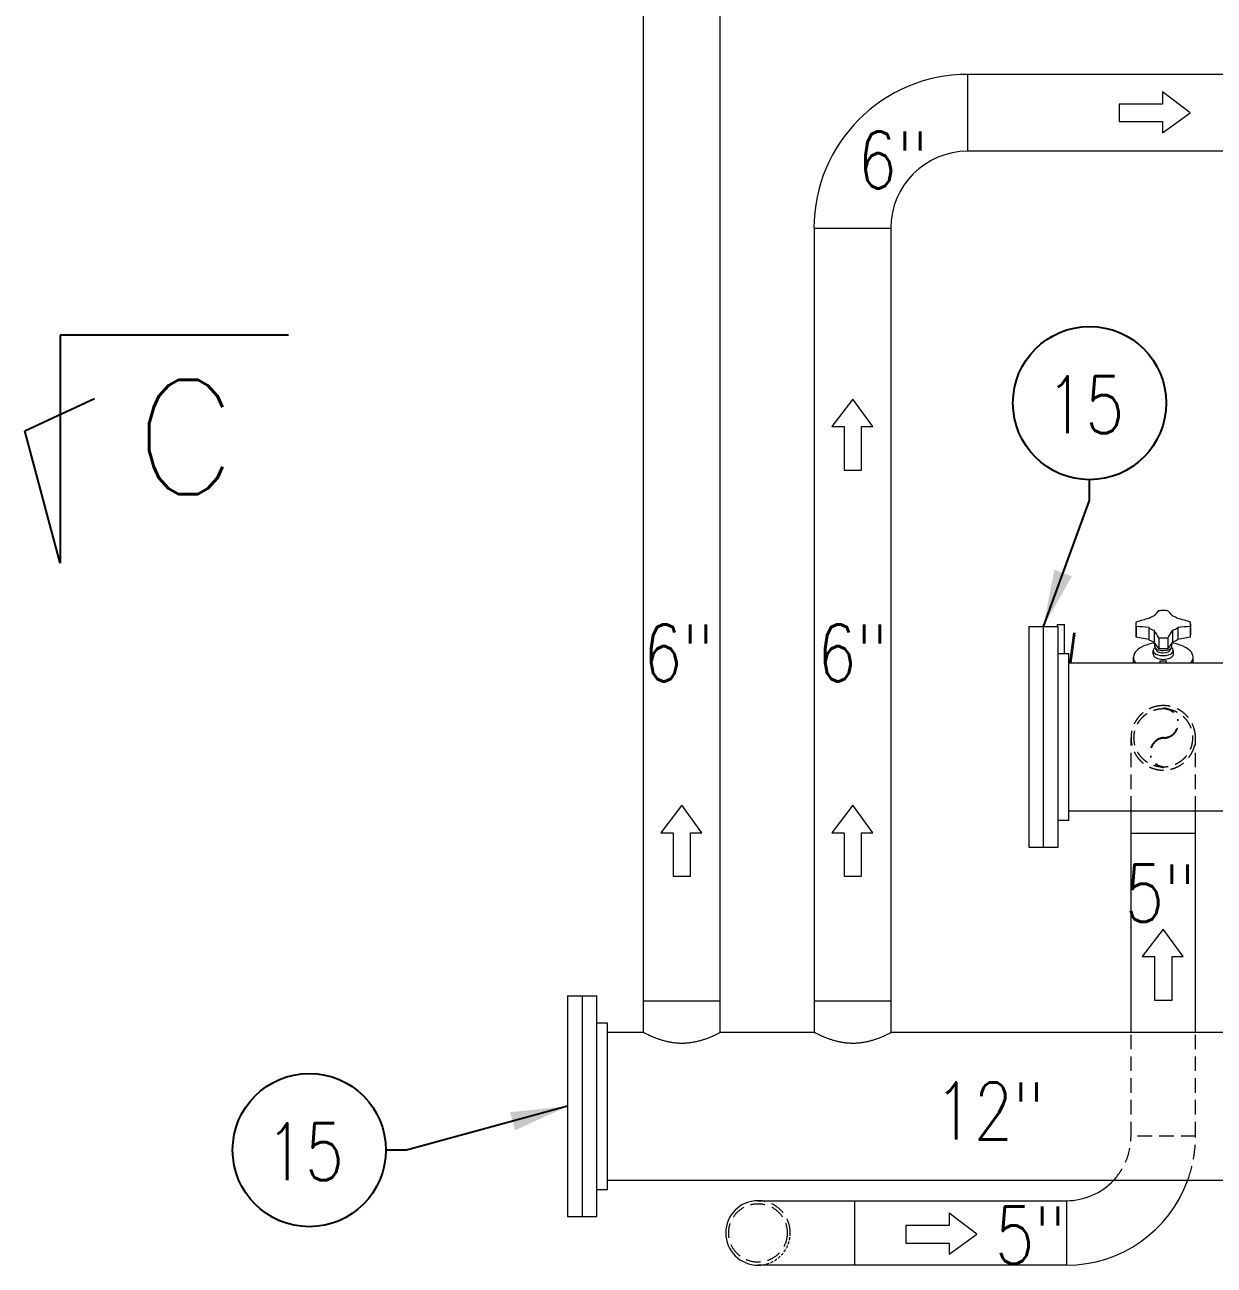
# Model space of a CAD drawing. Header units: millimetres. Extents: x -312439 to 477422, y -331570 to 212570.
# Drawn here: x 357114 to 359720, y 138113 to 140830 of the extents above; entities that cross this region are included whole.
import ezdxf
from ezdxf.enums import TextEntityAlignment as Align

# ---------------------------------------------------------------- set-up
doc = ezdxf.new("R2010")
doc.units = ezdxf.units.MM
doc.linetypes.add('DASHDOT', pattern=[25.4, 12.7, -6.35, 0, -6.35])
doc.linetypes.add('HIDDEN', pattern=[9.525, 6.35, -3.175])
for name, color, linetype in [('2', 2, 'Continuous'), ('ARCONDTEXTO', 4, 'Continuous'), ('TEXTO FORMATO', 4, 'Continuous')]:
    doc.layers.add(name, color=color, linetype=linetype)
doc.styles.add('ROMAND', font='ROMAND.SHX')
doc.styles.add('ROMANS', font='romans.shx', dxfattribs={"height": 187.5})
doc.dimstyles.new('1-50 (MILIMETRO)', dxfattribs={"dimscale": 0, "dimtxt": 125, "dimasz": 125, "dimexe": 100, "dimexo": 100, "dimgap": 50, "dimtad": 0, "dimdec": 0, "dimzin": 0, "dimdsep": 46, "dimtxsty": 'ROMAND', "dimcen": -390, "dimclrd": 1, "dimclre": 1, "dimclrt": 3, "dimadec": 0, "dimazin": 0, "dimtfac": 1, "dimtdec": 0, "dimtix": 1, "dimtmove": 2, "dimatfit": 2, "dimfxl": 1, "dimtvp": 1, "dimtolj": 1, "dimtzin": 0, "dimarcsym": 0})

msp = doc.modelspace()

# ---------------------------------------------------------------- linework, layer by layer
at = {"color": 5, "linetype": 'Continuous', "lineweight": 0}
for p, q in [((358469.796, 138622.936), (358469.796, 144272.125)), ((358638.096, 138622.936), (358638.096, 144272.125)), ((359179.847, 140721.34), (359179.847, 140553.04)), ((363207.173, 140721.34), (359179.847, 140721.34)), ((363207.173, 140553.04), (359179.847, 140553.04)), ((358843.247, 140384.74), (359012.62, 140384.74)), ((358844.32, 138622.936), (358844.32, 140384.74)), ((359012.62, 138622.936), (359012.62, 140384.74)), ((359401.634, 139432.086), (362386.868, 139432.086)), ((359401.634, 139108.286), (362715.707, 139108.286)), ((359537.758, 138622.936), (359537.758, 139108.286)), ((359679.058, 138622.936), (359679.058, 139108.286)), ((359679.058, 139058.236), (359537.758, 139058.236)), ((358469.796, 138691.672), (358638.096, 138691.672)), ((358844.32, 138691.672), (359012.62, 138691.672)), ((358391.016, 138622.936), (358469.796, 138622.936)), ((358638.096, 138622.936), (358844.32, 138622.936)), ((359012.62, 138622.936), (362211.981, 138622.936)), ((358391.016, 138299.136), (362211.981, 138299.136)), ((358720.562, 138254.115), (359396.458, 138254.115)), ((358932.512, 138112.815), (358932.512, 138254.115)), ((359396.458, 138254.115), (359396.458, 138112.815)), ((359396.458, 138112.815), (358720.562, 138112.815))]:
    msp.add_line(p, q, dxfattribs=at)
at = {"color": 1, "linetype": 'Continuous', "lineweight": 0}
for p, q in [((359607.1, 140683.49), (359607.1, 140656.368)), ((359667.178, 140637.19), (359607.1, 140683.49)), ((359511.78, 140656.368), (359511.78, 140618.013)), ((359607.1, 140656.368), (359511.78, 140656.368)), ((359511.78, 140618.013), (359607.1, 140618.013)), ((359607.1, 140593.336), (359667.178, 140637.19)), ((359607.1, 140618.013), (359607.1, 140593.336)), ((358928.47, 140010.107), (358882.17, 139950.029)), ((358972.324, 139950.029), (358928.47, 140010.107)), ((358882.17, 139950.029), (358909.292, 139950.029)), ((358909.292, 139950.029), (358909.292, 139854.709)), ((358947.647, 139854.709), (358947.647, 139950.029)), ((358947.647, 139950.029), (358972.324, 139950.029)), ((358909.292, 139854.709), (358947.647, 139854.709)), ((358553.946, 139120.227), (358507.647, 139060.149)), ((358597.801, 139060.149), (358553.946, 139120.227)), ((358928.47, 139120.227), (358882.17, 139060.149)), ((358972.324, 139060.149), (358928.47, 139120.227)), ((358507.647, 139060.149), (358534.769, 139060.149)), ((358534.769, 139060.149), (358534.769, 138964.829)), ((358573.124, 138964.829), (358573.124, 139060.149)), ((358573.124, 139060.149), (358597.801, 139060.149)), ((358882.17, 139060.149), (358909.292, 139060.149)), ((358909.292, 139060.149), (358909.292, 138964.829)), ((358947.647, 138964.829), (358947.647, 139060.149)), ((358947.647, 139060.149), (358972.324, 139060.149)), ((358534.769, 138964.829), (358573.124, 138964.829)), ((358909.292, 138964.829), (358947.647, 138964.829)), ((359608.408, 138848.788), (359562.108, 138788.71)), ((359652.262, 138788.71), (359608.408, 138848.788)), ((359562.108, 138788.71), (359589.23, 138788.71)), ((359589.23, 138788.71), (359589.23, 138693.39)), ((359627.585, 138693.39), (359627.585, 138788.71)), ((359627.585, 138788.71), (359652.262, 138788.71)), ((359589.23, 138693.39), (359627.585, 138693.39)), ((359139.742, 138226.871), (359139.742, 138199.749)), ((359199.82, 138180.571), (359139.742, 138226.871)), ((359044.423, 138199.749), (359044.423, 138161.394)), ((359139.742, 138199.749), (359044.423, 138199.749)), ((359139.742, 138136.717), (359199.82, 138180.571)), ((359044.423, 138161.394), (359139.742, 138161.394)), ((359139.742, 138161.394), (359139.742, 138136.717))]:
    msp.add_line(p, q, dxfattribs=at)
at = {"color": 4, "linetype": 'Continuous', "lineweight": 0}
for p, q in [((359314.234, 139511.686), (359314.234, 139028.686)), ((359314.234, 139511.686), (359377.834, 139511.686)), ((359346.034, 139028.686), (359346.034, 139511.686)), ((359376.107, 139516.009), (359376.107, 139511.686)), ((359376.107, 139516.009), (359391.977, 139516.009)), ((359377.834, 139028.686), (359377.834, 139511.686)), ((359391.977, 139452.686), (359391.977, 139516.009)), ((359548.408, 139516.799), (359548.408, 139493.447)), ((359549.247, 139511.799), (359549.247, 139488.447)), ((359576.676, 139509.472), (359576.676, 139483.456)), ((359588.425, 139503.598), (359588.425, 139477.581)), ((359628.391, 139503.598), (359628.391, 139477.581)), ((359640.14, 139509.472), (359640.14, 139483.456)), ((359667.569, 139511.799), (359667.569, 139488.447)), ((359668.408, 139516.799), (359668.408, 139493.447)), ((359411.786, 139497.977), (359402.769, 139432.086)), ((359406.578, 139432.086), (359415.525, 139497.465)), ((359411.786, 139497.977), (359415.525, 139497.465)), ((359576.676, 139483.456), (359549.247, 139488.447)), ((359598.408, 139463.867), (359588.425, 139477.581)), ((359589.908, 139468.332), (359589.908, 139475.544)), ((359598.408, 139487.219), (359598.408, 139463.867)), ((359618.408, 139487.219), (359618.408, 139463.867)), ((359628.391, 139477.581), (359618.408, 139463.867)), ((359626.908, 139468.332), (359626.908, 139475.544)), ((359667.569, 139488.447), (359640.14, 139483.456)), ((359377.834, 139452.686), (359401.634, 139452.686)), ((359401.634, 139087.686), (359401.634, 139452.686)), ((359586.308, 139451.012), (359586.308, 139459.134)), ((359592.408, 139462.184), (359592.408, 139463.689)), ((359624.408, 139462.184), (359624.408, 139463.689)), ((359630.508, 139451.012), (359630.508, 139459.134)), ((359543.058, 139432.086), (359543.058, 139444.408)), ((359601.508, 139436.686), (359615.308, 139436.686)), ((359601.508, 139432.086), (359601.508, 139436.686)), ((359615.308, 139432.086), (359615.308, 139436.686)), ((359673.758, 139432.086), (359673.758, 139444.408)), ((359377.834, 139087.686), (359401.634, 139087.686)), ((359314.234, 139028.686), (359377.834, 139028.686)), ((358303.616, 138702.536), (358303.616, 138219.536)), ((358303.616, 138702.536), (358367.216, 138702.536)), ((358335.416, 138702.536), (358335.416, 138219.536)), ((358367.216, 138219.536), (358367.216, 138702.536)), ((358367.216, 138643.536), (358391.016, 138643.536)), ((358391.016, 138278.536), (358391.016, 138643.536)), ((358367.216, 138278.536), (358391.016, 138278.536)), ((358303.616, 138219.536), (358367.216, 138219.536))]:
    msp.add_line(p, q, dxfattribs=at)
at = {"color": 1, "linetype": 'HIDDEN', "lineweight": 0, "ltscale": 5}
for p, q in [((359537.758, 139108.286), (359537.758, 139267.992)), ((359679.058, 139108.286), (359679.058, 139267.992)), ((359537.758, 138395.415), (359537.758, 138622.936)), ((359679.058, 138395.415), (359679.058, 138622.936)), ((359679.058, 138395.415), (359537.758, 138395.415))]:
    msp.add_line(p, q, dxfattribs=at)
msp.add_circle((358720.562, 138183.465), 64.1, dxfattribs=at)
at = {"color": 5, "linetype": 'Continuous', "lineweight": 0}
for centre, radius, start, end in [((359179.847, 140384.74), 336.6, 90, 180), ((359179.847, 140384.74), 168.3, 90, 180), ((359396.458, 138395.415), 141.3, 270, 317.048229), ((359396.458, 138395.415), 282.6, 270, 340.081006), ((358720.562, 138183.465), 70.65, 90, 270)]:
    msp.add_arc(centre, radius, start, end, dxfattribs=at)
at = {"color": 6, "linetype": 'DASHDOT', "ltscale": 3}
for centre, radius, start, end in [((359609.319, 139300.061), 32.044, 271.186352, 91.628969), ((359612.095, 139235.955), 32.138, 93.768791, 265.758386)]:
    msp.add_arc(centre, radius, start, end, dxfattribs=at)
at = {"color": 1, "linetype": 'HIDDEN', "lineweight": 0, "ltscale": 5}
for centre, radius, start, end in [((359396.458, 138395.415), 141.3, 317.048229, 0), ((359396.458, 138395.415), 282.6, 340.081006, 0), ((358720.562, 138183.465), 70.65, 0, 90)]:
    msp.add_arc(centre, radius, start, end, dxfattribs=at)
at = {"color": 1, "linetype": 'HIDDEN', "lineweight": 0}
msp.add_arc((358720.562, 138183.465), 70.65, 270, 0, dxfattribs=at)
at = {"color": 4, "linetype": 'Continuous', "lineweight": 0}
for centre, major_axis, ratio, start_param, end_param in [((359598.273, 139223.313), (-290.065, -211.15), 0.81379768, 4.2416839, 4.32351443), ((359608.408, 139519.464), (-37.5, 0), 0.5, 5.27439796, 5.72117633), ((359580.564, 139214.458), (-64.237, -352.981), 0.29619813, 3.54660036, 3.62843089), ((359608.408, 139516.799), (-60, 0), 0.5, 4.71238898, 4.87983706), ((359608.408, 139516.799), (-60, 0), 0.5, 4.5449409, 4.71238898), ((359636.252, 139214.458), (64.237, -352.981), 0.29619813, 2.65475442, 2.73658495), ((359608.408, 139519.464), (-37.5, 0), 0.5, 3.70360163, 4.15038), ((359618.542, 139223.313), (-290.065, 211.15), 0.81379768, 5.10126353, 5.18309406), ((359608.408, 139516.799), (-60, 0), 0.5, 6.11573723, 6.28318531), ((359608.408, 139516.799), (-60, 0), 0.5, 0, 0.16744808), ((359598.273, 139195.469), (-290.065, 211.15), 0.81379768, 5.31130342, 5.39313395), ((359608.408, 139519.464), (-37.5, 0), 0.5, 0.56200898, 1.00878735), ((359580.564, 139204.324), (64.237, -352.981), 0.29619813, 2.44471453, 2.52654506), ((359636.252, 139204.324), (-64.237, -352.981), 0.29619813, 3.75664025, 3.83847078), ((359608.408, 139519.464), (-37.5, 0), 0.5, 2.1328053, 2.57958368), ((359618.542, 139195.469), (-290.065, -211.15), 0.81379768, 4.03164401, 4.11347454), ((359608.408, 139516.799), (-60, 0), 0.5, 3.14159265, 3.30904073), ((359608.408, 139516.799), (-60, 0), 0.5, 2.97414457, 3.14159265), ((359608.408, 139444.408), (-65.35, 0), 0.5, 5.00152602, 6.66984609), ((359608.408, 139493.447), (60, 0), 0.5, 3.14159265, 3.30904073), ((359608.408, 139493.447), (-37.5, 0), 0.5, 0.56200898, 1.00878735), ((359608.408, 139516.799), (-60, 0), 0.5, 1.40334825, 1.57079633), ((359608.408, 139516.799), (-60, 0), 0.5, 1.57079633, 1.73824441), ((359608.408, 139444.408), (-65.35, 0), 0.5, 2.75493187, 4.42325194), ((359608.408, 139493.447), (-37.5, 0), 0.5, 2.1328053, 2.57958368), ((359608.408, 139493.447), (-60, 0), 0.5, 2.97414457, 3.14159265), ((359608.408, 139459.134), (-22.1, 0), 0.5, 5.64470609, 7.85398163), ((359608.408, 139451.012), (-22.1, 0), 0.5, 0, 1.57079633), ((359608.408, 139468.332), (-18.5, 0), 0.5, 0, 1.57079633), ((359608.408, 139462.184), (-16, 0), 0.5, 0, 1.57079633), ((359608.408, 139493.447), (-60, 0), 0.5, 1.40334825, 1.73824441), ((359608.408, 139468.332), (-18.5, 0), 0.5, 1.57079633, 3.14159265), ((359608.408, 139459.134), (-22.1, 0), 0.5, 1.57079633, 3.78007187), ((359608.408, 139462.184), (-16, 0), 0.5, 1.57079633, 3.14159265), ((359608.408, 139451.012), (-22.1, 0), 0.5, 1.57079633, 3.14159265)]:
    msp.add_ellipse(centre, major_axis=major_axis, ratio=ratio, start_param=start_param, end_param=end_param, dxfattribs=at)
at = {"color": 1, "linetype": 'HIDDEN', "lineweight": 0, "ltscale": 5}
for points, knots in [([(359608.408, 139338.642), (359610.661, 139338.642), (359612.946, 139338.534), (359617.538, 139338.087), (359619.844, 139337.749), (359624.434, 139336.84), (359626.717, 139336.269), (359631.221, 139334.898), (359633.442, 139334.1), (359637.782, 139332.289), (359639.904, 139331.276), (359644.019, 139329.055), (359646.011, 139327.848), (359649.838, 139325.266), (359651.673, 139323.891), (359655.16, 139321.009), (359656.812, 139319.501), (359659.915, 139316.399), (359661.421, 139314.748), (359664.302, 139311.263), (359665.677, 139309.428), (359668.26, 139305.601), (359669.469, 139303.608), (359671.691, 139299.49), (359672.705, 139297.367), (359674.517, 139293.023), (359675.316, 139290.801), (359676.687, 139286.294), (359677.258, 139284.01), (359678.167, 139279.419), (359678.504, 139277.114), (359678.95, 139272.525), (359679.058, 139270.241), (359679.058, 139265.742), (359678.95, 139263.459), (359678.504, 139258.87), (359678.167, 139256.564), (359677.258, 139251.974), (359676.687, 139249.689), (359675.316, 139245.183), (359674.517, 139242.961), (359672.705, 139238.617), (359671.691, 139236.493), (359669.469, 139232.376), (359668.26, 139230.382), (359665.677, 139226.555), (359664.302, 139224.721), (359661.421, 139221.236), (359659.915, 139219.585), (359656.812, 139216.482), (359655.16, 139214.975), (359651.673, 139212.093), (359649.838, 139210.718), (359646.011, 139208.136), (359644.019, 139206.928), (359639.904, 139204.708), (359637.782, 139203.695), (359633.442, 139201.884), (359631.221, 139201.085), (359626.717, 139199.715), (359624.434, 139199.144), (359619.844, 139198.234), (359617.538, 139197.896), (359612.946, 139197.45), (359610.661, 139197.342), (359606.155, 139197.342), (359603.87, 139197.45), (359599.278, 139197.896), (359596.972, 139198.234), (359592.382, 139199.144), (359590.099, 139199.715), (359585.594, 139201.085), (359583.374, 139201.884), (359579.034, 139203.695), (359576.912, 139204.708), (359572.797, 139206.928), (359570.805, 139208.136), (359566.978, 139210.718), (359565.143, 139212.093), (359561.656, 139214.975), (359560.003, 139216.482), (359556.901, 139219.585), (359555.394, 139221.236), (359552.514, 139224.721), (359551.139, 139226.555), (359548.556, 139230.382), (359547.347, 139232.376), (359545.125, 139236.493), (359544.111, 139238.617), (359542.299, 139242.961), (359541.5, 139245.183), (359540.129, 139249.689), (359539.558, 139251.974), (359538.649, 139256.564), (359538.311, 139258.87), (359537.866, 139263.459), (359537.758, 139265.742), (359537.758, 139270.241), (359537.866, 139272.525), (359538.311, 139277.114), (359538.649, 139279.419), (359539.558, 139284.01), (359540.129, 139286.294), (359541.5, 139290.801), (359542.299, 139293.023), (359544.111, 139297.367), (359545.125, 139299.49), (359547.347, 139303.608), (359548.556, 139305.601), (359551.139, 139309.428), (359552.514, 139311.263), (359555.394, 139314.748), (359556.901, 139316.399), (359560.003, 139319.501), (359561.656, 139321.009), (359565.143, 139323.891), (359566.978, 139325.266), (359570.805, 139327.848), (359572.797, 139329.055), (359576.912, 139331.276), (359579.034, 139332.289), (359583.374, 139334.1), (359585.594, 139334.898), (359590.099, 139336.269), (359592.382, 139336.84), (359596.972, 139337.749), (359599.278, 139338.087), (359603.87, 139338.534), (359606.155, 139338.642), (359608.408, 139338.642)], [0, 0, 0, 0, 6.75827644, 6.75827644, 13.51655288, 13.51655288, 20.27482932, 20.27482932, 27.03310576, 27.03310576, 33.79138221, 33.79138221, 40.54965865, 40.54965865, 47.30793509, 47.30793509, 54.06621153, 54.06621153, 60.8144833, 60.8144833, 67.56275508, 67.56275508, 74.31102685, 74.31102685, 81.05929863, 81.05929863, 87.8075704, 87.8075704, 94.55584218, 94.55584218, 101.30411395, 101.30411395, 108.05238572, 108.05238572, 114.8006575, 114.8006575, 121.54892927, 121.54892927, 128.29720105, 128.29720105, 135.04547282, 135.04547282, 141.7937446, 141.7937446, 148.54201637, 148.54201637, 155.29028815, 155.29028815, 162.03855992, 162.03855992, 168.79683636, 168.79683636, 175.5551128, 175.5551128, 182.31338924, 182.31338924, 189.07166568, 189.07166568, 195.82994213, 195.82994213, 202.58821857, 202.58821857, 209.34649501, 209.34649501, 216.10477145, 216.10477145, 222.86304789, 222.86304789, 229.62132433, 229.62132433, 236.37960077, 236.37960077, 243.13787721, 243.13787721, 249.89615366, 249.89615366, 256.6544301, 256.6544301, 263.41270654, 263.41270654, 270.17098298, 270.17098298, 276.91925475, 276.91925475, 283.66752653, 283.66752653, 290.4157983, 290.4157983, 297.16407008, 297.16407008, 303.91234185, 303.91234185, 310.66061363, 310.66061363, 317.4088854, 317.4088854, 324.15715717, 324.15715717, 330.90542895, 330.90542895, 337.65370072, 337.65370072, 344.4019725, 344.4019725, 351.15024427, 351.15024427, 357.89851605, 357.89851605, 364.64678782, 364.64678782, 371.3950596, 371.3950596, 378.14333137, 378.14333137, 384.90160781, 384.90160781, 391.65988425, 391.65988425, 398.41816069, 398.41816069, 405.17643713, 405.17643713, 411.93471358, 411.93471358, 418.69299002, 418.69299002, 425.45126646, 425.45126646, 432.2095429, 432.2095429, 432.2095429, 432.2095429]), ([(359608.408, 139332.092), (359606.37, 139332.092), (359604.302, 139331.994), (359600.144, 139331.591), (359598.055, 139331.286), (359593.896, 139330.463), (359591.825, 139329.946), (359587.74, 139328.706), (359585.724, 139327.982), (359581.784, 139326.34), (359579.857, 139325.421), (359576.12, 139323.406), (359574.309, 139322.31), (359570.832, 139319.965), (359569.165, 139318.717), (359565.996, 139316.098), (359564.493, 139314.728), (359561.673, 139311.908), (359560.304, 139310.407), (359557.686, 139307.239), (359556.437, 139305.572), (359554.092, 139302.094), (359552.995, 139300.283), (359550.979, 139296.544), (359550.06, 139294.616), (359548.417, 139290.674), (359547.693, 139288.658), (359546.452, 139284.57), (359545.935, 139282.499), (359545.113, 139278.339), (359544.808, 139276.25), (359544.405, 139272.094), (359544.308, 139270.027), (359544.308, 139265.956), (359544.405, 139263.889), (359544.808, 139259.733), (359545.113, 139257.644), (359545.935, 139253.484), (359546.452, 139251.413), (359547.693, 139247.326), (359548.417, 139245.31), (359550.06, 139241.368), (359550.979, 139239.44), (359552.995, 139235.701), (359554.092, 139233.89), (359556.437, 139230.412), (359557.686, 139228.745), (359560.304, 139225.577), (359561.673, 139224.076), (359564.493, 139221.255), (359565.996, 139219.885), (359569.165, 139217.267), (359570.832, 139216.018), (359574.309, 139213.673), (359576.12, 139212.577), (359579.857, 139210.562), (359581.784, 139209.643), (359585.724, 139208.002), (359587.74, 139207.278), (359591.825, 139206.037), (359593.896, 139205.52), (359598.055, 139204.698), (359600.144, 139204.392), (359604.302, 139203.989), (359606.37, 139203.892), (359610.445, 139203.892), (359612.514, 139203.989), (359616.671, 139204.392), (359618.761, 139204.698), (359622.92, 139205.52), (359624.991, 139206.037), (359629.076, 139207.278), (359631.091, 139208.002), (359635.032, 139209.643), (359636.959, 139210.562), (359640.696, 139212.577), (359642.506, 139213.673), (359645.984, 139216.018), (359647.651, 139217.267), (359650.82, 139219.885), (359652.322, 139221.255), (359655.143, 139224.076), (359656.512, 139225.577), (359659.13, 139228.745), (359660.379, 139230.412), (359662.724, 139233.89), (359663.821, 139235.701), (359665.837, 139239.44), (359666.756, 139241.368), (359668.399, 139245.31), (359669.123, 139247.326), (359670.364, 139251.413), (359670.881, 139253.484), (359671.703, 139257.644), (359672.008, 139259.733), (359672.411, 139263.889), (359672.508, 139265.956), (359672.508, 139270.027), (359672.411, 139272.094), (359672.008, 139276.25), (359671.703, 139278.339), (359670.881, 139282.499), (359670.364, 139284.57), (359669.123, 139288.658), (359668.399, 139290.674), (359666.756, 139294.616), (359665.837, 139296.544), (359663.821, 139300.283), (359662.724, 139302.094), (359660.379, 139305.572), (359659.13, 139307.239), (359656.512, 139310.407), (359655.143, 139311.908), (359652.322, 139314.728), (359650.82, 139316.098), (359647.651, 139318.717), (359645.984, 139319.965), (359642.506, 139322.31), (359640.696, 139323.406), (359636.959, 139325.421), (359635.032, 139326.34), (359631.091, 139327.982), (359629.076, 139328.706), (359624.991, 139329.946), (359622.92, 139330.463), (359618.761, 139331.286), (359616.671, 139331.591), (359612.514, 139331.994), (359610.445, 139332.092), (359608.408, 139332.092)], [0, 0, 0, 0, 6.11267381, 6.11267381, 12.22534762, 12.22534762, 18.33802143, 18.33802143, 24.45069524, 24.45069524, 30.56336905, 30.56336905, 36.67604286, 36.67604286, 42.78871667, 42.78871667, 48.90139048, 48.90139048, 55.00814905, 55.00814905, 61.11490762, 61.11490762, 67.22166619, 67.22166619, 73.32842476, 73.32842476, 79.43518333, 79.43518333, 85.5419419, 85.5419419, 91.64870047, 91.64870047, 97.75545904, 97.75545904, 103.86221761, 103.86221761, 109.96897618, 109.96897618, 116.07573475, 116.07573475, 122.18249332, 122.18249332, 128.28925189, 128.28925189, 134.39601046, 134.39601046, 140.50276903, 140.50276903, 146.6095276, 146.6095276, 152.72220141, 152.72220141, 158.83487522, 158.83487522, 164.94754903, 164.94754903, 171.06022284, 171.06022284, 177.17289665, 177.17289665, 183.28557046, 183.28557046, 189.39824427, 189.39824427, 195.51091808, 195.51091808, 201.62359189, 201.62359189, 207.7362657, 207.7362657, 213.84893951, 213.84893951, 219.96161332, 219.96161332, 226.07428713, 226.07428713, 232.18696094, 232.18696094, 238.29963475, 238.29963475, 244.41230856, 244.41230856, 250.51906713, 250.51906713, 256.6258257, 256.6258257, 262.73258427, 262.73258427, 268.83934284, 268.83934284, 274.94610141, 274.94610141, 281.05285998, 281.05285998, 287.15961855, 287.15961855, 293.26637712, 293.26637712, 299.37313568, 299.37313568, 305.47989425, 305.47989425, 311.58665282, 311.58665282, 317.69341139, 317.69341139, 323.80016996, 323.80016996, 329.90692853, 329.90692853, 336.0136871, 336.0136871, 342.12044567, 342.12044567, 348.23311948, 348.23311948, 354.34579329, 354.34579329, 360.4584671, 360.4584671, 366.57114091, 366.57114091, 372.68381472, 372.68381472, 378.79648853, 378.79648853, 384.90916234, 384.90916234, 391.02183615, 391.02183615, 391.02183615, 391.02183615])]:
    msp.add_open_spline(points, degree=3, knots=knots, dxfattribs=at)
at = {"color": 5, "linetype": 'Continuous', "lineweight": 0}
for points, knots in [([(358469.796, 138622.936), (358469.796, 138622.936), (358469.926, 138622.868), (358470.463, 138622.59), (358470.868, 138622.381), (358471.959, 138621.822), (358472.644, 138621.473), (358474.285, 138620.648), (358475.24, 138620.171), (358477.404, 138619.112), (358478.614, 138618.529), (358481.261, 138617.28), (358482.7, 138616.614), (358485.771, 138615.232), (358487.404, 138614.515), (358490.822, 138613.064), (358492.607, 138612.33), (358496.285, 138610.877), (358498.246, 138610.13), (358502.383, 138608.635), (358504.559, 138607.886), (358509.1, 138606.421), (358511.465, 138605.706), (358516.351, 138604.348), (358518.872, 138603.704), (358524.033, 138602.524), (358526.676, 138601.987), (358532.042, 138601.047), (358534.766, 138600.646), (358540.246, 138599.999), (358543.003, 138599.754), (358548.501, 138599.428), (358551.241, 138599.349), (358553.946, 138599.349)], [388.89052014, 388.89052014, 388.89052014, 388.89052014, 396.97918614, 396.97918614, 405.06785213, 405.06785213, 413.15651813, 413.15651813, 421.24518412, 421.24518412, 429.33385012, 429.33385012, 437.42251611, 437.42251611, 445.51118211, 445.51118211, 453.5998481, 453.5998481, 461.71495378, 461.71495378, 469.83005946, 469.83005946, 477.94516514, 477.94516514, 486.06027081, 486.06027081, 494.17537649, 494.17537649, 502.29048217, 502.29048217, 510.40558784, 510.40558784, 518.52069352, 518.52069352, 518.52069352, 518.52069352]), ([(358553.946, 138599.349), (358556.651, 138599.349), (358559.392, 138599.428), (358564.889, 138599.754), (358567.647, 138599.999), (358573.127, 138600.646), (358575.851, 138601.047), (358581.217, 138601.987), (358583.859, 138602.524), (358589.021, 138603.704), (358591.542, 138604.348), (358596.428, 138605.706), (358598.793, 138606.421), (358603.334, 138607.886), (358605.51, 138608.635), (358609.647, 138610.13), (358611.607, 138610.877), (358615.286, 138612.33), (358617.071, 138613.064), (358620.489, 138614.515), (358622.122, 138615.232), (358625.193, 138616.614), (358626.631, 138617.28), (358629.279, 138618.529), (358630.488, 138619.112), (358632.652, 138620.171), (358633.608, 138620.648), (358635.249, 138621.473), (358635.934, 138621.822), (358637.024, 138622.381), (358637.43, 138622.59), (358637.966, 138622.868), (358638.096, 138622.936), (358638.096, 138622.936)], [0, 0, 0, 0, 8.11510568, 8.11510568, 16.23021135, 16.23021135, 24.34531703, 24.34531703, 32.46042271, 32.46042271, 40.57552839, 40.57552839, 48.69063406, 48.69063406, 56.80573974, 56.80573974, 64.92084542, 64.92084542, 73.00951141, 73.00951141, 81.09817741, 81.09817741, 89.1868434, 89.1868434, 97.2755094, 97.2755094, 105.36417539, 105.36417539, 113.45284139, 113.45284139, 121.54150739, 121.54150739, 129.63017338, 129.63017338, 129.63017338, 129.63017338]), ([(358844.32, 138622.936), (358844.32, 138622.936), (358844.45, 138622.868), (358844.986, 138622.59), (358845.392, 138622.381), (358846.482, 138621.822), (358847.167, 138621.473), (358848.808, 138620.648), (358849.764, 138620.171), (358851.928, 138619.112), (358853.137, 138618.529), (358855.785, 138617.28), (358857.223, 138616.614), (358860.294, 138615.232), (358861.927, 138614.515), (358865.345, 138613.064), (358867.13, 138612.33), (358870.809, 138610.877), (358872.769, 138610.13), (358876.906, 138608.635), (358879.082, 138607.886), (358883.623, 138606.421), (358885.988, 138605.706), (358890.874, 138604.348), (358893.395, 138603.704), (358898.556, 138602.524), (358901.199, 138601.987), (358906.565, 138601.047), (358909.289, 138600.646), (358914.769, 138599.999), (358917.527, 138599.754), (358923.024, 138599.428), (358925.765, 138599.349), (358928.47, 138599.349)], [388.89052014, 388.89052014, 388.89052014, 388.89052014, 396.97918614, 396.97918614, 405.06785213, 405.06785213, 413.15651813, 413.15651813, 421.24518412, 421.24518412, 429.33385012, 429.33385012, 437.42251611, 437.42251611, 445.51118211, 445.51118211, 453.5998481, 453.5998481, 461.71495378, 461.71495378, 469.83005946, 469.83005946, 477.94516514, 477.94516514, 486.06027081, 486.06027081, 494.17537649, 494.17537649, 502.29048217, 502.29048217, 510.40558784, 510.40558784, 518.52069352, 518.52069352, 518.52069352, 518.52069352]), ([(358928.47, 138599.349), (358931.175, 138599.349), (358933.915, 138599.428), (358939.413, 138599.754), (358942.17, 138599.999), (358947.65, 138600.646), (358950.374, 138601.047), (358955.74, 138601.987), (358958.383, 138602.524), (358963.544, 138603.704), (358966.065, 138604.348), (358970.951, 138605.706), (358973.316, 138606.421), (358977.857, 138607.886), (358980.033, 138608.635), (358984.17, 138610.13), (358986.13, 138610.877), (358989.809, 138612.33), (358991.594, 138613.064), (358995.012, 138614.515), (358996.645, 138615.232), (358999.716, 138616.614), (359001.154, 138617.28), (359003.802, 138618.529), (359005.012, 138619.112), (359007.176, 138620.171), (359008.131, 138620.648), (359009.772, 138621.473), (359010.457, 138621.822), (359011.548, 138622.381), (359011.953, 138622.59), (359012.489, 138622.868), (359012.62, 138622.936), (359012.62, 138622.936)], [0, 0, 0, 0, 8.11510568, 8.11510568, 16.23021135, 16.23021135, 24.34531703, 24.34531703, 32.46042271, 32.46042271, 40.57552839, 40.57552839, 48.69063406, 48.69063406, 56.80573974, 56.80573974, 64.92084542, 64.92084542, 73.00951141, 73.00951141, 81.09817741, 81.09817741, 89.1868434, 89.1868434, 97.2755094, 97.2755094, 105.36417539, 105.36417539, 113.45284139, 113.45284139, 121.54150739, 121.54150739, 129.63017338, 129.63017338, 129.63017338, 129.63017338])]:
    msp.add_open_spline(points, degree=3, knots=knots, dxfattribs=at)
at = {"layer": '2', "color": 2, "linetype": 'Continuous'}
for p, q in [((357192.108, 140150.442), (357192.108, 139650.442)), ((357692.108, 140150.442), (357192.108, 140150.442)), ((357114.463, 139940.22), (357267.108, 140011.4)), ((357192.108, 139650.442), (357114.463, 139940.22))]:
    msp.add_line(p, q, dxfattribs=at)
at = {"layer": 'TEXTO FORMATO', "color": 1}
for centre in [(359446.954, 140001.352), (357737.542, 138364.976)]:
    msp.add_circle(centre, 167.835, dxfattribs=at)

# ---------------------------------------------------------------- texts
at = {"layer": '2', "color": 2, "linetype": 'Continuous', "style": 'ROMANS', "text_generation_flag": 2}
msp.add_text('C', height=250, rotation=180, dxfattribs=at).set_placement((357354.515, 139927.096), align=Align.MIDDLE_LEFT)
at = {"layer": 'ARCONDTEXTO', "linetype": 'Continuous', "lineweight": -3, "style": 'ROMANS', "width": 0.8}
for s, p in [('6"', (358939.101, 140471.408)), ('6"', (358469.413, 139391.545)), ('6"', (358850.701, 139391.545)), ('5"', (359524.163, 138865.232)), ('12"', (359107.547, 138388.035)), ('5"', (359240.037, 138116.152))]:
    msp.add_text(s, height=125, dxfattribs=at).set_placement(p)
at = {"layer": 'ARCONDTEXTO', "color": 3, "linetype": 'Continuous', "lineweight": -3, "style": 'ROMANS', "width": 0.8}
for p in [(359351.636, 139935.286), (357642.223, 138298.911)]:
    msp.add_text('15', height=125, dxfattribs=at).set_placement(p)

# ---------------------------------------------------------------- leaders
at = {"layer": 'TEXTO FORMATO'}
for points in [[(359346.034, 139511.686), (359446.954, 139788.183), (359446.954, 139833.516)], [(358303.616, 138461.036), (357950.71, 138364.976), (357905.377, 138364.976)]]:
    msp.add_leader(points, dimstyle='1-50 (MILIMETRO)', override={"dimscale": 1}, dxfattribs=at)

doc.saveas('drawing.dxf')
